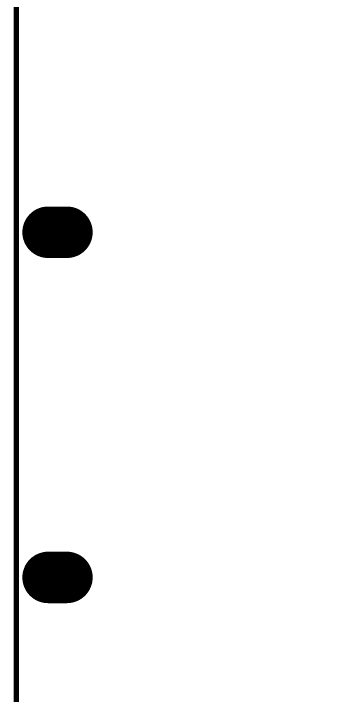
# Model space of a CAD drawing. Extents: x 0 to 200, y -10 to 130.
# Drawn here: x -0.1 to 11.74, y 9.98 to 34.87 of the extents above; entities that cross this region are included whole.
import ezdxf

# ---------------------------------------------------------------- set-up
doc = ezdxf.new("R2010")
doc.units = 0
doc.layers.get('0').update_dxf_attribs({"linetype": 'CONTINUOUS'})
doc.layers.add('MASK_BOTTOM_ART', color=6, linetype='CONTINUOUS')
doc.layers.add('SILK_BOTTOM_ART', color=5, linetype='CONTINUOUS')

# ---------------------------------------------------------------- blocks, each defined once
blk = doc.blocks.new('OBLONG_590')
at = {"const_width": 1.8796}
blk.add_lwpolyline([(0.3429, 0), (-0.3429, 0)], dxfattribs=at)
at = {"const_width": 0.9398}
for points in [[(-0.8128, 0, 1), (0.127, 0, 1)], [(-0.127, 0, 1), (0.8128, 0, 1)]]:
    blk.add_lwpolyline(points, format="xyb", close=True, dxfattribs=at)

msp = doc.modelspace()

# ---------------------------------------------------------------- linework, layer by layer
at = {"layer": 'MASK_BOTTOM_ART', "const_width": 0.2}
msp.add_lwpolyline([(1, 0), (199, 0), (200, 1), (200, 119), (199, 120), (1, 120), (0, 119), (0, 1), (1, 0)], dxfattribs=at)
at = {"layer": 'SILK_BOTTOM_ART', "const_width": 0.2}
msp.add_lwpolyline([(1, 0), (199, 0), (200, 1), (200, 119), (199, 120), (1, 120), (0, 119), (0, 1), (1, 0)], dxfattribs=at)

# ---------------------------------------------------------------- block references
at = {"layer": 'MASK_BOTTOM_ART'}
for p in [(1.5, 26.885), (1.5, 14.2851)]:
    msp.add_blockref('OBLONG_590', p, dxfattribs=at)

doc.saveas('drawing.dxf')
